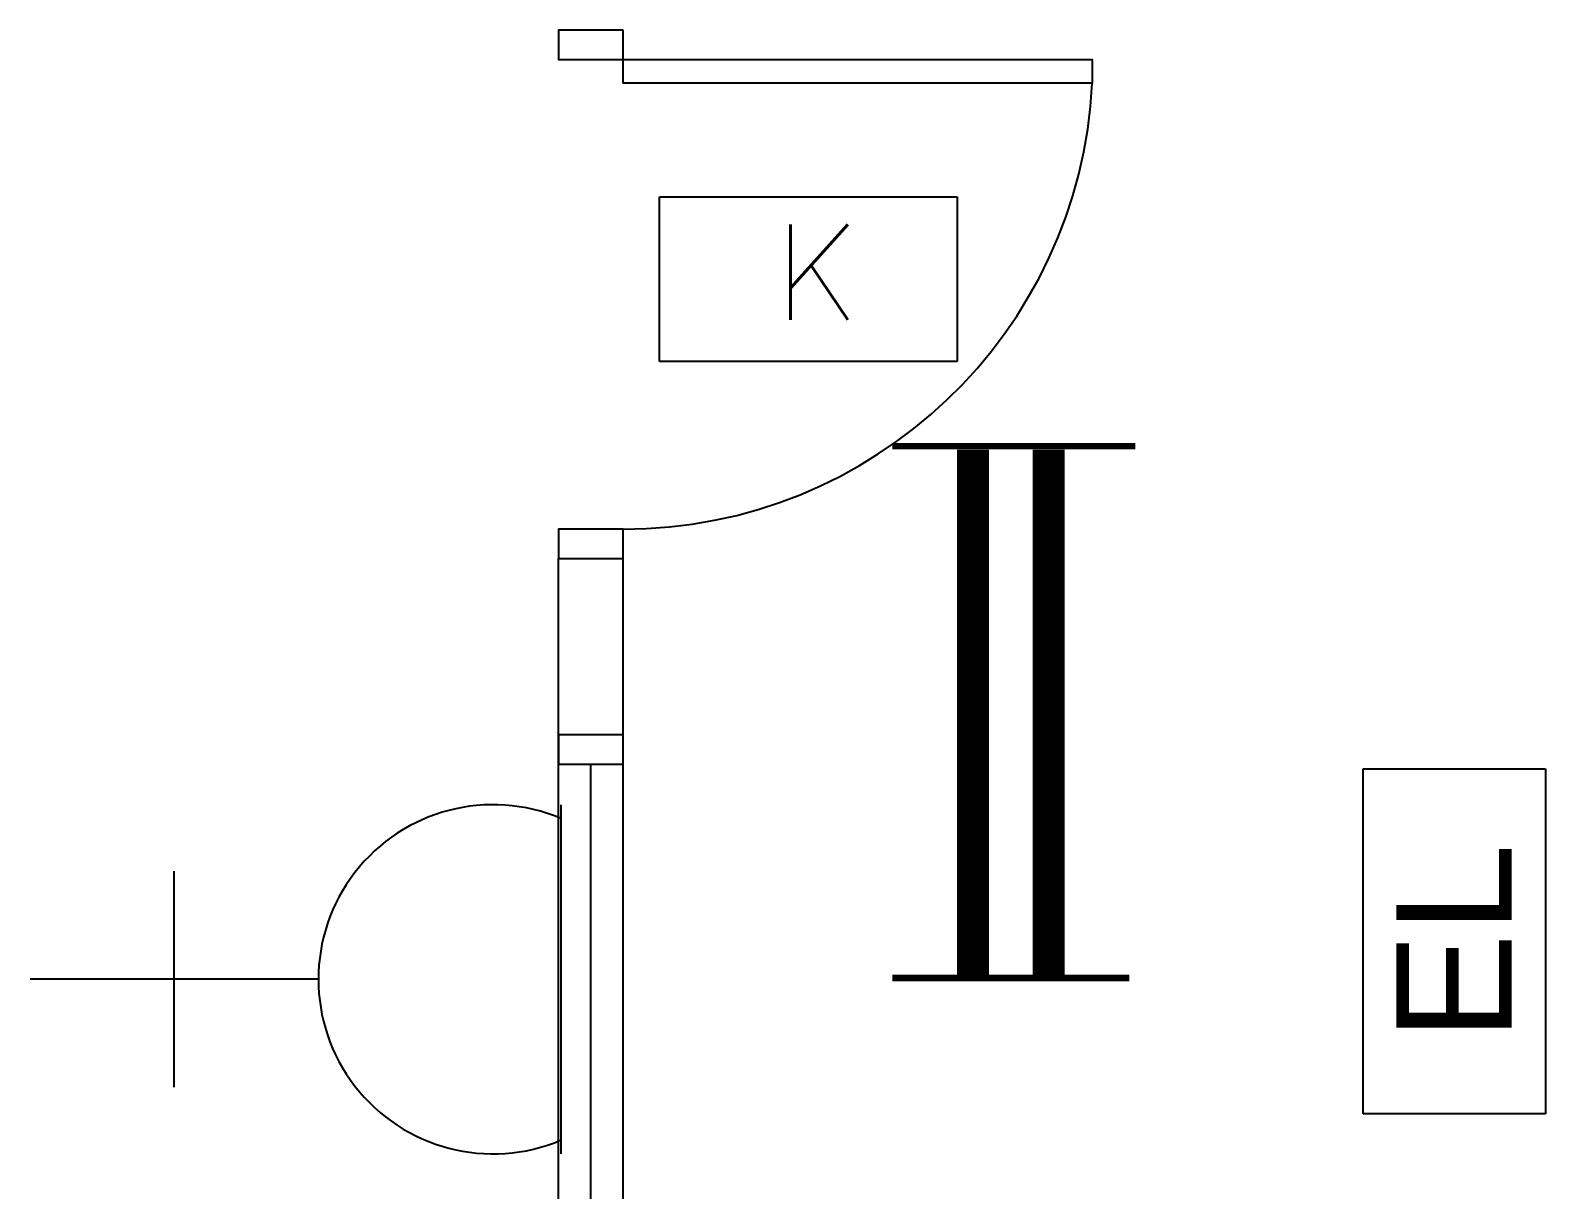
# Model space of a CAD drawing. Header units: inches. Extents: x 16928 to 514628, y -1471 to 241387.
# Drawn here: x 180480 to 183061, y 41180 to 43155 of the extents above; entities that cross this region are included whole.
import ezdxf

# ---------------------------------------------------------------- set-up
doc = ezdxf.new("R2010")
doc.units = ezdxf.units.IN
doc.header["$MEASUREMENT"] = 0
doc.layers.add('BOMBA', color=22, linetype='Continuous', lineweight=25)
for name, color, linetype in [('DOOR', 2, 'Continuous'), ('ELECT', 6, 'Continuous'), ('FITTING', 8, 'Continuous'), ('LAMPU', 7, 'Continuous'), ('partition', 8, 'Continuous'), ('TB', 8, 'Continuous'), ('WIN', 9, 'Continuous')]:
    doc.layers.add(name, color=color, linetype=linetype)
doc.styles.add('SANSSERIF', font='SAS_____.pfb', dxfattribs={"width": 0.7, "height": 700})
doc.styles.add('SIMPLEX', font='simplex.shx', dxfattribs={"width": 0.8})

# ---------------------------------------------------------------- blocks, each defined once
blk = doc.blocks.new('dr16')
at = {"layer": 'DOOR', "color": 1}
blk.add_line((-2409712.2, -909070.8), (-2409602.2, -909070.8), dxfattribs=at)
for points in [[(-2409712.2, -909070.8), (-2409602.2, -909070.8), (-2409602.2, -909020.8), (-2409712.2, -909020.8)], [(-2410511.2, -909830.8), (-2409712.2, -909830.8), (-2409712.2, -909870.8), (-2410511.2, -909870.8)], [(-2409712.2, -909920.8), (-2409602.2, -909920.8), (-2409602.2, -909870.8), (-2409712.2, -909870.8)]]:
    blk.add_lwpolyline(points, close=True, dxfattribs=at)
at = {"layer": 'DOOR', "color": 9}
blk.add_arc((-2409712.2, -909870.8), 800, 90, 177.134, dxfattribs=at)
blk = doc.blocks.new('emergency light R')
at = {"layer": 'LAMPU', "color": 6, "linetype": 'Continuous'}
for p, q in [((0, 4.9), (0, 247.7)), ((0, 247.7), (459.3, 247.7)), ((459.3, 247.7), (459.3, 4.9)), ((459.3, 4.9), (0, 4.9))]:
    blk.add_line(p, q, dxfattribs=at)
at = {"layer": 'LAMPU', "color": 6, "linetype": 'Continuous', "style": 'SANSSERIF'}
blk.add_text('EL', height=153.77, dxfattribs=at).set_placement((97, 50))
blk = doc.blocks.new('13A SSO 300mm')
at = {"layer": 'ELECT', "color": 6}
for p, q in [((0, 413.8), (0, 904.4)), ((-184, 659.1), (184, 659.1)), ((-297.4, 0), (297.4, 0))]:
    blk.add_line(p, q, dxfattribs=at)
blk.add_arc((0, 116.3), 297.4, 336.9763, 203.0237, dxfattribs=at)

msp = doc.modelspace()

# ---------------------------------------------------------------- linework, layer by layer
at = {"layer": 'BOMBA', "color": 8, "linetype": 'ByBlock', "ltscale": 10}
for p, q in [((181551.9, 42871.8), (182058.9, 42871.8)), ((181551.9, 42591.1), (181551.9, 42871.8)), ((181551.9, 42871.8), (182058.9, 42871.8)), ((181551.9, 42591.1), (181551.9, 42871.8)), ((182058.9, 42591.1), (181551.9, 42591.1)), ((182058.9, 42591.1), (181551.9, 42591.1))]:
    msp.add_line(p, q, dxfattribs=at)
at = {"layer": 'BOMBA', "color": 3, "linetype": 'ByBlock', "ltscale": 10}
for p, q in [((181551.9, 42871.8), (182058.9, 42871.8)), ((181551.9, 42591.1), (181551.9, 42871.8)), ((182058.9, 42871.8), (182058.9, 42591.1)), ((182058.9, 42591.1), (181551.9, 42591.1))]:
    msp.add_line(p, q, dxfattribs=at)
at = {"layer": 'FITTING', "color": 3}
for points, const_width in [([(182086, 41541), (182086, 42441)], 54.6), ([(182214.8, 41541), (182214.8, 42441)], 54.6), ([(181948.4, 42446.9), (182233.4, 42446.9)], 10.9), ([(182087.1, 42446.9), (182362.3, 42446.9)], 10.9), ([(181948.4, 41541), (182223.6, 41541)], 10.9), ([(182077.2, 41541), (182352.4, 41541)], 10.9)]:
    msp.add_lwpolyline(points, dxfattribs=dict(at, const_width=const_width))
at = {"layer": 'partition'}
for p, q in [((181380, 41955.4), (181380, 42255.4)), ((181490, 41955.4), (181490, 42255.4)), ((181490, 41955.4), (181380, 41955.4))]:
    msp.add_line(p, q, dxfattribs=at)
at = {"layer": 'WIN'}
for p, q in [((181380, 40905.4), (181380, 41955.4)), ((181490, 40905.4), (181490, 41955.4)), ((181435, 40955.4), (181435, 41905.4))]:
    msp.add_line(p, q, dxfattribs=at)
msp.add_lwpolyline([(181490, 41955.4), (181380, 41955.4), (181380, 41905.4), (181490, 41905.4)], close=True, dxfattribs=at)

# ---------------------------------------------------------------- block references
at = {"layer": 'DOOR', "rotation": 180}
msp.add_blockref('dr16', (-2228222.2, -866765.3), dxfattribs=at)
at = {"layer": 'LAMPU', "color": 8, "xscale": 1.27951153594687, "yscale": 1.27951153594687, "zscale": 1.27951153594687, "rotation": 90}
msp.add_blockref('emergency light R', (183067.5, 41309.8), dxfattribs=at)
at = {"layer": 'TB', "color": 6, "linetype": 'Continuous', "rotation": 90}
msp.add_blockref('13A SSO 300mm', (181384.6, 41538.8), dxfattribs=at)

# ---------------------------------------------------------------- texts
at = {"layer": 'BOMBA', "color": 3, "linetype": 'ByBlock', "ltscale": 10, "style": 'SIMPLEX'}
msp.add_text('K', height=162.1, dxfattribs=at).set_placement((181747.5, 42662.3))

doc.saveas('drawing.dxf')
